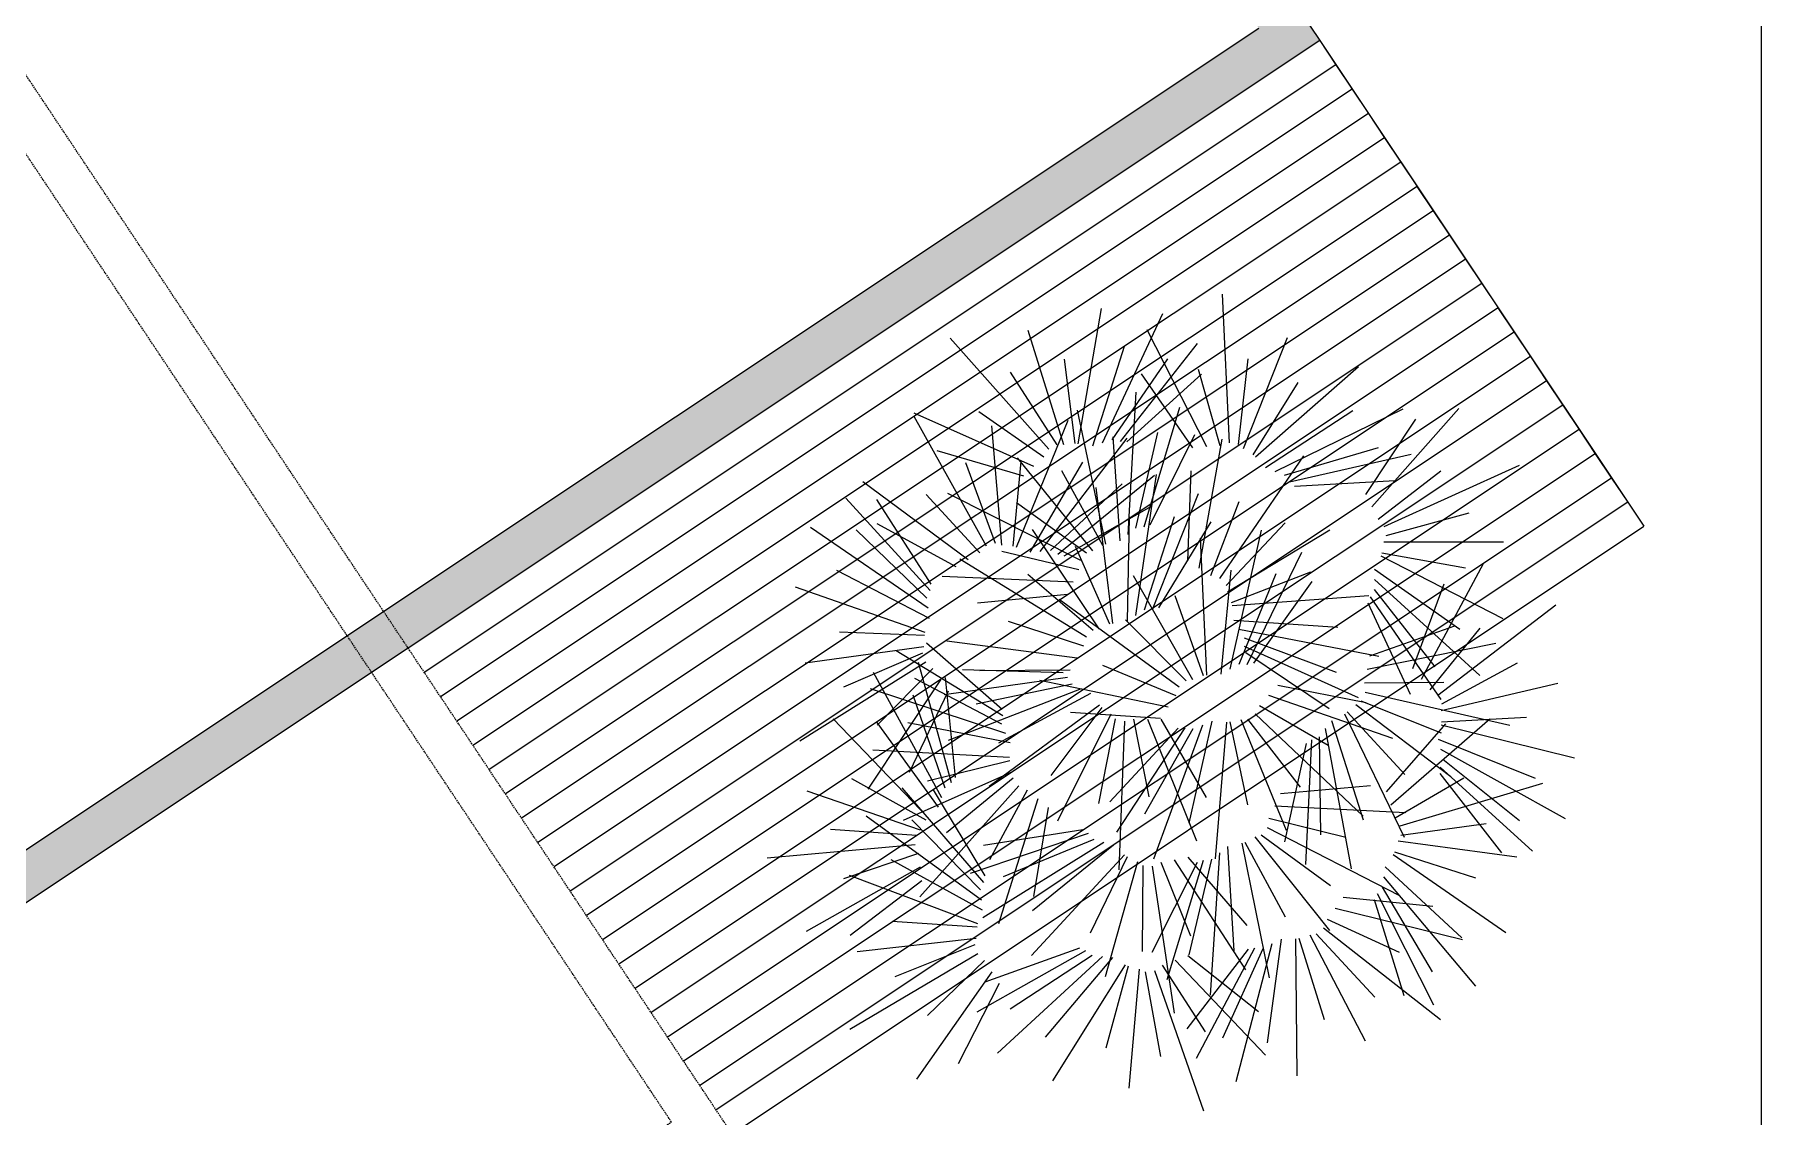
# Model space of a CAD drawing. Header units: inches. Extents: x -902 to 12417, y -2973 to 6117.
# Drawn here: x -84 to 1098, y 492 to 1233 of the extents above; entities that cross this region are included whole.
import ezdxf

# ---------------------------------------------------------------- set-up
doc = ezdxf.new("R2010")
doc.units = ezdxf.units.IN
doc.header["$MEASUREMENT"] = 0
doc.linetypes.add('DASHEDX2', pattern=[1.5, 1, -0.5])
doc.layers.add('PIANTE', color=7, linetype='Continuous', true_color=0x007a00)

# ---------------------------------------------------------------- blocks, each defined once
blk = doc.blocks.new('albero')
for p, q in [((70.862, 34.76), (70.815, 35.777)), ((69.828, 34.754), (69.986, 35.68)), ((69.994, 34.761), (70.406, 35.646)), ((69.627, 34.716), (68.951, 35.476)), ((69.728, 34.746), (69.484, 35.528)), ((70.707, 34.732), (70.3, 35.533)), ((70.959, 34.72), (71.261, 35.481)), ((69.927, 34.74), (70.145, 35.421)), ((70.116, 34.768), (70.644, 35.44)), ((69.684, 34.747), (69.365, 35.243)), ((69.806, 34.755), (69.733, 35.333)), ((70.061, 34.781), (70.442, 35.335)), ((70.16, 34.767), (70.671, 35.229)), ((70.613, 34.725), (70.26, 35.232)), ((70.8, 34.739), (70.65, 35.262)), ((70.925, 34.749), (70.99, 35.335)), ((71.042, 34.664), (71.747, 35.283)), ((71.025, 34.678), (71.332, 35.173)), ((70.169, 34.132), (70.225, 35.107)), ((70.279, 34.184), (70.522, 35.003)), ((71.175, 34.564), (72.052, 34.993)), ((71.838, 34.322), (72.433, 34.995)), ((69.524, 34.597), (68.704, 34.963)), ((69.2, 34.052), (68.704, 34.941)), ((69.593, 34.661), (69.147, 34.973)), ((69.305, 34.06), (69.236, 34.876)), ((69.404, 34.046), (69.759, 34.915)), ((70.017, 34.065), (69.822, 34.983)), ((71.11, 34.59), (71.708, 34.982)), ((71.797, 34.406), (72.138, 34.921)), ((69.568, 34.016), (70.162, 34.791)), ((70.114, 34.088), (70.066, 34.801)), ((70.223, 34.175), (70.373, 34.831)), ((70.321, 34.199), (70.625, 34.817)), ((70.656, 33.901), (70.814, 34.786)), ((69.456, 34.532), (68.863, 34.704)), ((69.927, 34.02), (69.411, 34.657)), ((70.796, 33.83), (71.372, 34.67)), ((71.24, 34.538), (71.884, 34.729)), ((71.274, 34.493), (72.107, 34.683)), ((69.262, 34.071), (69.058, 34.624)), ((69.382, 34.052), (69.437, 34.631)), ((69.498, 34.011), (69.858, 34.628)), ((69.688, 33.997), (70.349, 34.539)), ((69.996, 34.057), (69.715, 34.567)), ((70.222, 33.577), (70.363, 34.543)), ((70.577, 33.952), (70.601, 34.569)), ((71.88, 34.237), (72.31, 34.569)), ((71.921, 34.188), (72.849, 34.607)), ((69.074, 33.958), (68.352, 34.493)), ((69.154, 34.006), (68.787, 34.407)), ((69.845, 33.955), (68.935, 34.412)), ((69.637, 34.022), (70.129, 34.48)), ((70.065, 33.523), (69.951, 34.455)), ((70.337, 33.619), (70.65, 34.414)), ((71.308, 34.464), (71.996, 34.502)), ((68.813, 33.749), (68.237, 34.38)), ((68.821, 33.792), (68.45, 34.372)), ((69.885, 34.005), (69.406, 34.348)), ((69.731, 33.987), (70.33, 34.327)), ((70.735, 33.851), (70.93, 34.358)), ((68.8, 33.627), (67.995, 34.18)), ((68.993, 33.91), (68.451, 34.206)), ((69.972, 33.487), (69.514, 34.166)), ((70.164, 33.538), (70.178, 34.253)), ((70.281, 33.616), (70.487, 34.256)), ((70.38, 33.631), (70.737, 34.22)), ((70.84, 33.783), (71.245, 34.211)), ((70.849, 33.74), (71.55, 34.165)), ((71.935, 34.125), (72.503, 34.281)), ((68.791, 33.697), (68.308, 34.164)), ((70.044, 33.518), (69.808, 34.05)), ((70.707, 33.168), (70.664, 34.106)), ((70.868, 33.209), (71.081, 34.162)), ((71.92, 34.083), (72.739, 34.083)), ((69.884, 33.429), (69.018, 33.964)), ((69.832, 33.891), (69.304, 34.016)), ((70.985, 33.243), (71.358, 34.012)), ((71.898, 33.985), (72.734, 33.558)), ((71.906, 34.006), (72.479, 33.903)), ((72.178, 33.142), (72.602, 33.934)), ((68.809, 33.558), (68.174, 33.885)), ((69.793, 33.806), (68.895, 33.844)), ((69.929, 33.475), (69.482, 33.859)), ((70.611, 33.138), (70.205, 33.85)), ((70.806, 33.175), (70.874, 33.887)), ((70.877, 33.666), (71.42, 33.876)), ((70.929, 33.244), (71.182, 33.866)), ((71.029, 33.251), (71.429, 33.811)), ((71.855, 33.895), (72.44, 33.483)), ((71.855, 33.825), (72.577, 33.167)), ((68.779, 33.462), (67.892, 33.771)), ((69.753, 33.721), (69.139, 33.662)), ((70.685, 33.164), (70.491, 33.713)), ((70.881, 33.645), (71.818, 33.714)), ((71.826, 33.706), (72.309, 33.002)), ((71.854, 33.755), (72.269, 33.226)), ((72.119, 33.215), (72.333, 33.794)), ((70.519, 33.087), (69.696, 33.686)), ((71.811, 33.664), (72.1, 33.038)), ((72.289, 33.031), (73.097, 33.65)), ((68.775, 33.441), (68.193, 33.464)), ((69.866, 33.367), (69.351, 33.537)), ((70.567, 33.13), (70.15, 33.547)), ((70.892, 33.545), (71.605, 33.497)), ((70.928, 33.485), (71.886, 33.298)), ((71.824, 33.301), (72.406, 33.506)), ((72.237, 33.069), (72.58, 33.491)), ((68.771, 33.362), (67.959, 33.251)), ((69.307, 32.934), (68.789, 33.387)), ((69.82, 33.285), (68.929, 33.401)), ((70.963, 33.425), (71.593, 33.189)), ((70.964, 33.368), (71.743, 33.017)), ((71.806, 33.209), (72.686, 33.387)), ((68.784, 33.258), (67.922, 32.717)), ((68.762, 33.319), (68.22, 33.087)), ((69.311, 32.89), (68.582, 33.336)), ((68.96, 32.432), (68.733, 33.256)), ((70.497, 33.027), (69.995, 33.236)), ((70.974, 33.325), (71.545, 32.94)), ((72.317, 32.972), (72.834, 33.254)), ((68.885, 33.137), (68.388, 32.389)), ((68.893, 32.33), (68.426, 33.187)), ((68.832, 33.215), (68.452, 32.827)), ((69.305, 32.833), (68.71, 33.147)), ((69.755, 33.154), (68.909, 33.035)), ((68.987, 32.467), (68.919, 33.153)), ((69.724, 33.185), (69.036, 33.206)), ((69.786, 33.107), (69.128, 32.971)), ((69.773, 33.204), (69.155, 33.198)), ((70.444, 32.949), (69.564, 33.132)), ((71.194, 33.101), (71.799, 32.981)), ((71.788, 33.117), (72.331, 33.122)), ((72.312, 32.928), (73.11, 33.115)), ((69.333, 32.769), (68.406, 33.076)), ((68.937, 33.059), (68.67, 32.502)), ((68.917, 32.396), (68.698, 33.031)), ((69.848, 33.075), (68.938, 32.722)), ((69.911, 33.043), (69.282, 32.704)), ((71.131, 33.031), (71.98, 32.737)), ((71.763, 32.994), (72.311, 32.775)), ((71.791, 33.052), (72.783, 32.826)), ((68.8, 32.192), (68.149, 32.87)), ((69.973, 32.964), (69.217, 32.407)), ((69.988, 32.948), (69.64, 32.482)), ((70.05, 32.901), (69.685, 32.168)), ((70.391, 32.872), (69.775, 32.913)), ((70.081, 32.869), (69.967, 32.291)), ((70.207, 32.868), (70.312, 32.335)), ((70.301, 32.868), (70.638, 32.035)), ((70.394, 32.867), (70.703, 32.332)), ((70.941, 32.865), (71.252, 32.107)), ((70.986, 32.867), (71.346, 32.401)), ((71.039, 32.904), (71.778, 32.204)), ((71.069, 32.961), (71.539, 32.689)), ((71.65, 32.904), (72.059, 32.059)), ((71.669, 32.917), (72.063, 32.489)), ((71.727, 32.969), (72.379, 32.474)), ((71.968, 32.282), (72.646, 32.871)), ((72.315, 32.85), (72.897, 32.881)), ((68.87, 32.264), (68.452, 32.844)), ((69.361, 32.705), (68.66, 32.843)), ((70.512, 32.806), (70.043, 32.302)), ((70.557, 32.809), (70.089, 32.094)), ((70.144, 32.853), (70.105, 31.836)), ((70.613, 32.801), (70.281, 32.216)), ((70.678, 32.827), (70.343, 31.91)), ((70.743, 32.853), (70.584, 32.156)), ((70.843, 32.848), (70.765, 31.912)), ((70.865, 32.849), (70.987, 32.28)), ((71.476, 32.747), (71.487, 32.075)), ((71.519, 32.803), (71.697, 31.843)), ((71.561, 32.858), (71.779, 32.178)), ((71.938, 32.371), (72.344, 32.836)), ((72.313, 32.828), (73.225, 32.603)), ((69.358, 32.605), (68.421, 32.655)), ((71.387, 32.701), (71.239, 32.028)), ((71.424, 32.726), (71.384, 31.872)), ((72.292, 32.73), (72.955, 32.463)), ((72.308, 32.662), (73.161, 32.187)), ((69.36, 32.583), (68.795, 32.444)), ((72.306, 32.54), (72.938, 31.964)), ((72.323, 32.593), (72.848, 32.174)), ((68.786, 32.175), (68.278, 32.46)), ((69.181, 31.75), (68.623, 32.397)), ((69.378, 32.507), (68.63, 32.173)), ((69.42, 32.41), (68.743, 31.65)), ((69.382, 32.463), (68.926, 32.089)), ((71.213, 32.359), (71.828, 32.413)), ((71.998, 32.193), (72.468, 32.465)), ((72.032, 32.138), (73.008, 32.43)), ((72.302, 32.495), (72.726, 31.952)), ((68.747, 32.107), (67.973, 32.375)), ((69.191, 31.794), (68.836, 32.384)), ((69.478, 32.382), (69.221, 31.904)), ((69.55, 32.322), (69.282, 31.465)), ((71.173, 32.274), (72.07, 32.229)), ((69.166, 31.629), (68.376, 32.203)), ((69.159, 31.699), (68.688, 32.178)), ((69.622, 32.262), (69.521, 31.653)), ((71.133, 32.189), (71.66, 32.06)), ((68.72, 32.072), (68.131, 32.111)), ((69.896, 32.085), (69.087, 31.81)), ((69.86, 32.11), (69.179, 32.002)), ((69.935, 32.044), (69.314, 31.788)), ((71.037, 32.061), (71.547, 31.421)), ((71.079, 32.076), (71.555, 31.729)), ((71.12, 32.126), (72.026, 31.661)), ((72.037, 32.074), (72.621, 32.153)), ((68.712, 32.008), (67.698, 31.916)), ((68.735, 31.948), (68.22, 31.775)), ((70.002, 32.024), (69.174, 31.508)), ((70.145, 31.939), (69.507, 31.25)), ((70.07, 32.005), (69.515, 31.554)), ((70.163, 31.926), (69.909, 31.403)), ((70.578, 31.922), (70.981, 31.455)), ((70.794, 31.952), (70.73, 30.977)), ((70.85, 31.995), (70.892, 31.282)), ((70.947, 32.018), (71.134, 31.097)), ((70.968, 32.025), (71.244, 31.513)), ((71.983, 31.94), (72.755, 31.406)), ((71.993, 31.96), (72.547, 31.782)), ((72.017, 32.034), (72.829, 31.925)), ((68.746, 31.855), (67.964, 31.413)), ((69.173, 31.56), (68.547, 31.904)), ((70.233, 31.891), (70.011, 31.103)), ((70.27, 31.866), (70.266, 31.277)), ((70.642, 31.886), (70.332, 31.27)), ((70.334, 31.862), (70.485, 30.855)), ((70.393, 31.889), (70.596, 31.384)), ((70.683, 31.9), (70.434, 31.083)), ((70.485, 31.905), (70.972, 31.151)), ((70.739, 31.909), (70.584, 31.254)), ((71.928, 31.856), (72.453, 31.371)), ((69.14, 31.465), (68.262, 31.797)), ((68.757, 31.761), (68.267, 31.386)), ((71.909, 31.717), (72.25, 31.138)), ((71.918, 31.787), (72.547, 31.039)), ((71.586, 31.573), (72.459, 31.359)), ((71.642, 31.649), (72.256, 31.586)), ((71.854, 31.633), (72.057, 30.975)), ((71.874, 31.673), (72.26, 30.911)), ((69.135, 31.443), (68.554, 31.482)), ((71.531, 31.498), (72.024, 31.271)), ((69.129, 31.365), (68.315, 31.275)), ((71.153, 31.328), (70.906, 30.384)), ((71.216, 31.36), (71.122, 30.652)), ((71.316, 31.364), (71.325, 30.425)), ((71.338, 31.368), (71.512, 30.812)), ((71.413, 31.39), (71.792, 30.664)), ((71.456, 31.397), (71.858, 30.965)), ((71.506, 31.438), (72.307, 30.81)), ((69.14, 31.261), (68.264, 30.742)), ((69.119, 31.322), (68.572, 31.104)), ((69.186, 31.216), (68.796, 30.839)), ((69.877, 31.282), (69.134, 30.862)), ((69.837, 31.3), (69.189, 31.067)), ((69.993, 31.243), (69.276, 30.581)), ((69.923, 31.25), (69.361, 30.882)), ((70.063, 31.236), (69.602, 30.69)), ((70.49, 31.217), (71.109, 30.566)), ((70.991, 31.292), (70.57, 30.747)), ((70.577, 31.25), (71.061, 30.866)), ((71.035, 31.299), (70.635, 30.544)), ((71.091, 31.296), (70.815, 30.684)), ((69.237, 31.137), (68.72, 30.402)), ((70.149, 31.186), (69.651, 30.39)), ((70.169, 31.177), (70.017, 30.615)), ((70.245, 31.156), (70.174, 30.34)), ((70.285, 31.138), (70.391, 30.558)), ((70.349, 31.146), (70.686, 30.185)), ((70.402, 31.183), (70.696, 30.726)), ((69.287, 31.058), (69.005, 30.508))]:
    blk.add_line(p, q)

msp = doc.modelspace()

# ---------------------------------------------------------------- hatches: boundary and pattern name
h = msp.add_hatch()
h.set_pattern_fill('ANSI31', color=0)
h.paths.add_polyline_path([(-663.5, 1109.8), (-688.4, 1093.1), (-294.6, 502.4), (-269.6, 519)])
h.paths.add_polyline_path([(-428.8, 1230.1), (-441.4, 1249), (-441.4, 1249), (-445.5, 1255.1), (-663.5, 1109.8), (-646.8, 1084.8)])
h.paths.add_polyline_path([(592.8, 1533), (567.8, 1516.3), (753.8, 1237.3), (154.7, 838), (171.3, 813), (795.4, 1229)])
h.paths.add_polyline_path([(171.3, 813), (154.7, 838), (129.7, 821.3), (146.4, 796.4)])
h.paths.add_polyline_path([(146.4, 796.4), (129.7, 821.3), (-286.3, 544), (-269.6, 519)])
h.paths.add_polyline_path([(111.2, 1590.1), (94.5, 1615.1), (-222.5, 1403.8), (-205.9, 1378.8)])
h.paths.add_polyline_path([(-247.5, 1387.1), (-270.8, 1371.6), (-254.1, 1346.6), (-230.8, 1362.2)])
h.paths.add_polyline_path([(-222.5, 1403.8), (-247.5, 1387.1), (-230.8, 1362.2), (-205.9, 1378.8)])
h.paths.add_polyline_path([(393.2, 1778.2), (512.4, 1599.5), (537.3, 1616.2), (401.5, 1819.8), (194.4, 1681.7), (211, 1656.7)])

# ---------------------------------------------------------------- linework, layer by layer
for p, q in [((592.8, 1533), (795.4, 1229)), ((753.8, 1237.3), (154.7, 838)), ((795.4, 1229), (171.3, 813)), ((795.4, 1229), (1017.2, 896.5)), ((393.2, 480.2), (1017.2, 896.5)), ((154.7, 838), (-286.3, 544)), ((171.3, 813), (-294.6, 502.4))]:
    msp.add_line(p, q)
at = {"ltscale": 0.5}
for p, q in [((795.4, 1229), (806.5, 1212.4)), ((806.5, 1212.4), (182.4, 796.4)), ((806.5, 1212.4), (817.6, 1195.8)), ((817.6, 1195.8), (193.5, 779.7)), ((817.6, 1195.7), (828.7, 1179.1)), ((828.7, 1179.1), (204.6, 763.1)), ((828.7, 1179.1), (839.8, 1162.5)), ((839.8, 1162.5), (215.7, 746.4)), ((839.8, 1162.5), (850.9, 1145.8)), ((850.9, 1145.8), (226.8, 729.8)), ((850.9, 1145.8), (862, 1129.2)), ((862, 1129.2), (237.9, 713.2)), ((861.9, 1129.2), (873, 1112.5)), ((873, 1112.5), (249, 696.5)), ((873, 1112.5), (884.1, 1095.9)), ((884.1, 1095.9), (260.1, 679.9)), ((884.1, 1095.9), (895.2, 1079.3)), ((895.2, 1079.3), (271.2, 663.2)), ((895.2, 1079.3), (906.3, 1062.6)), ((906.3, 1062.6), (282.3, 646.6)), ((906.4, 1062.7), (917.5, 1046)), ((917.5, 1046), (293.4, 630)), ((917.4, 1046), (928.5, 1029.3)), ((928.5, 1029.3), (304.5, 613.3)), ((928.5, 1029.3), (939.6, 1012.7)), ((939.6, 1012.7), (315.6, 596.7)), ((939.6, 1012.7), (950.7, 996.1)), ((950.7, 996.1), (326.7, 580)), ((950.7, 996.1), (961.8, 979.4)), ((961.8, 979.4), (337.8, 563.4)), ((961.8, 979.4), (972.9, 962.8)), ((972.9, 962.8), (348.8, 546.7)), ((972.9, 962.8), (984, 946.1)), ((984, 946.1), (359.9, 530.1)), ((984, 946.1), (995.1, 929.5)), ((995.1, 929.5), (371, 513.5)), ((995.1, 929.5), (1006.2, 912.9)), ((1006.2, 912.9), (382.1, 496.8))]:
    msp.add_line(p, q, dxfattribs=at)
msp.add_lwpolyline([(-902.2, 123.2), (1097.8, 123.2), (1097.8, 2123.2), (-902.2, 2123.2)], close=True)
at = {"linetype": 'DASHEDX2'}
for points in [[(-361.2, 1611.8), (-827.1, 1301.1), (-72.7, 169.5), (393.2, 480.2)], [(-369.5, 1570.2), (-785.5, 1292.8), (-64.4, 211.2), (351.6, 488.5)]]:
    msp.add_lwpolyline(points, close=True, dxfattribs=at)

# ---------------------------------------------------------------- block references
at = {"layer": 'PIANTE', "xscale": 100, "yscale": 100, "zscale": 100}
msp.add_blockref('albero', (-6352.7, -2522.4), dxfattribs=at)

doc.saveas('drawing.dxf')
